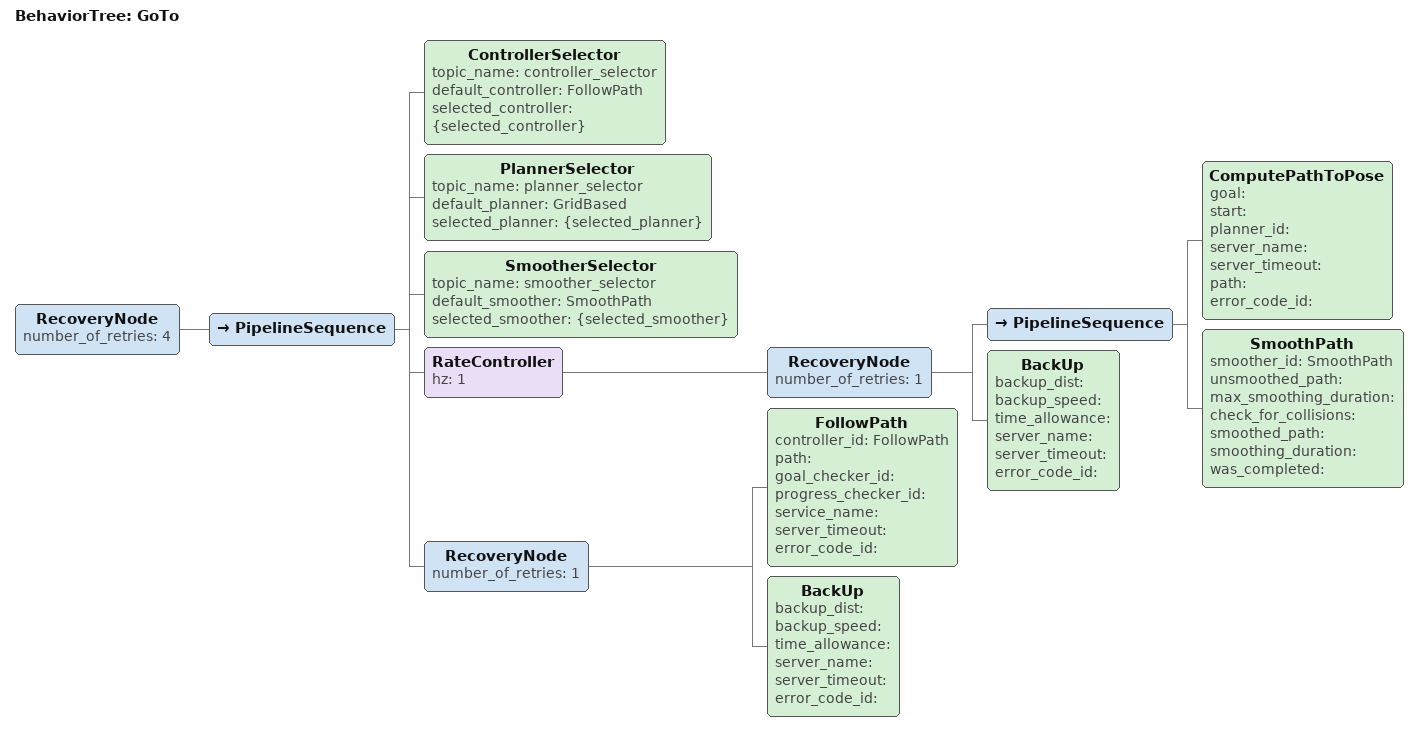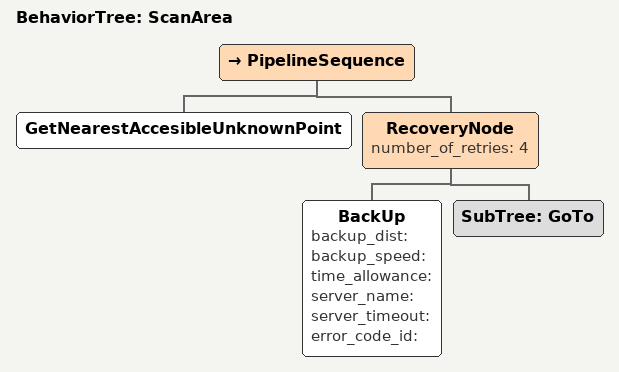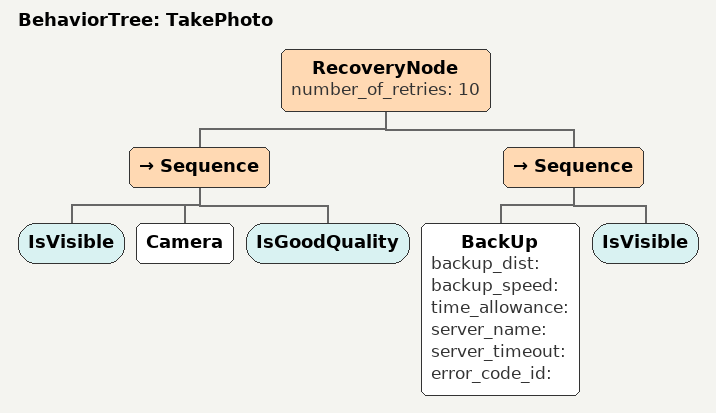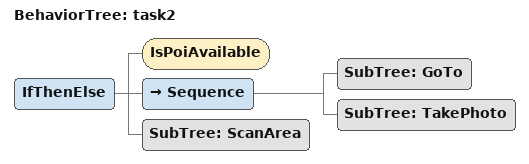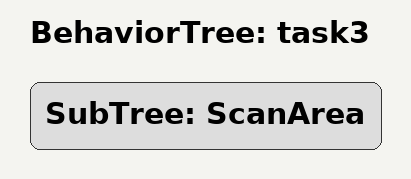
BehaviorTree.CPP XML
<?xml version="1.0" encoding="UTF-8"?>
<root BTCPP_format="4"
      main_tree_to_execute="GoTo">
  <BehaviorTree ID="GoTo">
    <RecoveryNode number_of_retries="4">
      <PipelineSequence>
        <ControllerSelector topic_name="controller_selector"
                            default_controller="FollowPath"
                            selected_controller="{selected_controller}"/>
        <PlannerSelector topic_name="planner_selector"
                        default_planner="GridBased"
                        selected_planner="{selected_planner}"/>
        <SmootherSelector topic_name="smoother_selector"
                          default_smoother="SmoothPath"
                          selected_smoother="{selected_smoother}"/>
        <RateController hz="1">
          <RecoveryNode number_of_retries="1">
            <PipelineSequence>
              <ComputePathToPose goal=""
                                start=""
                                planner_id=""
                                server_name=""
                                server_timeout=""
                                path=""
                                error_code_id=""/>
              <SmoothPath smoother_id="SmoothPath"
                          unsmoothed_path=""
                          max_smoothing_duration=""
                          check_for_collisions=""
                          smoothed_path=""
                          smoothing_duration=""
                          was_completed=""/>
            </PipelineSequence>
            <BackUp backup_dist=""
                    backup_speed=""
                    time_allowance=""
                    server_name=""
                    server_timeout=""
                    error_code_id=""/>
          </RecoveryNode>
        </RateController>
        <RecoveryNode number_of_retries="1">
          <FollowPath controller_id="FollowPath"
                      path=""
                      goal_checker_id=""
                      progress_checker_id=""
                      service_name=""
                      server_timeout=""
                      error_code_id=""/>
          <BackUp backup_dist=""
                  backup_speed=""
                  time_allowance=""
                  server_name=""
                  server_timeout=""
                  error_code_id=""/>
        </RecoveryNode>
      </PipelineSequence>
    </RecoveryNode>
  </BehaviorTree>

<BehaviorTree ID="ScanArea">
    <PipelineSequence>
      <GetNearestAccesibleUnknownPoint/>
      <RecoveryNode number_of_retries="4">
        <BackUp backup_dist=""
                backup_speed=""
                time_allowance=""
                server_name=""
                server_timeout=""
                error_code_id=""/>
        <SubTree ID="GoTo"/>
      </RecoveryNode>
    </PipelineSequence>
  </BehaviorTree>

  <BehaviorTree ID="TakePhoto">
    <RecoveryNode number_of_retries="10">
      <Sequence>
        <IsVisible/>
        <Camera/>
        <IsGoodQuality/>
      </Sequence>
      <Sequence>
        <BackUp backup_dist=""
                backup_speed=""
                time_allowance=""
                server_name=""
                server_timeout=""
                error_code_id=""/>
        <IsVisible/>
      </Sequence>
    </RecoveryNode>
  </BehaviorTree>

  <BehaviorTree ID="task2">
    <IfThenElse>
      <IsPoiAvailable/>
      <Sequence>
        <SubTree ID="GoTo"/>
        <SubTree ID="TakePhoto"/>
      </Sequence>
      <SubTree ID="ScanArea"/>
    </IfThenElse>
  </BehaviorTree>

  <BehaviorTree ID="task3">
    <SubTree ID="ScanArea"/>
  </BehaviorTree>

</root>
